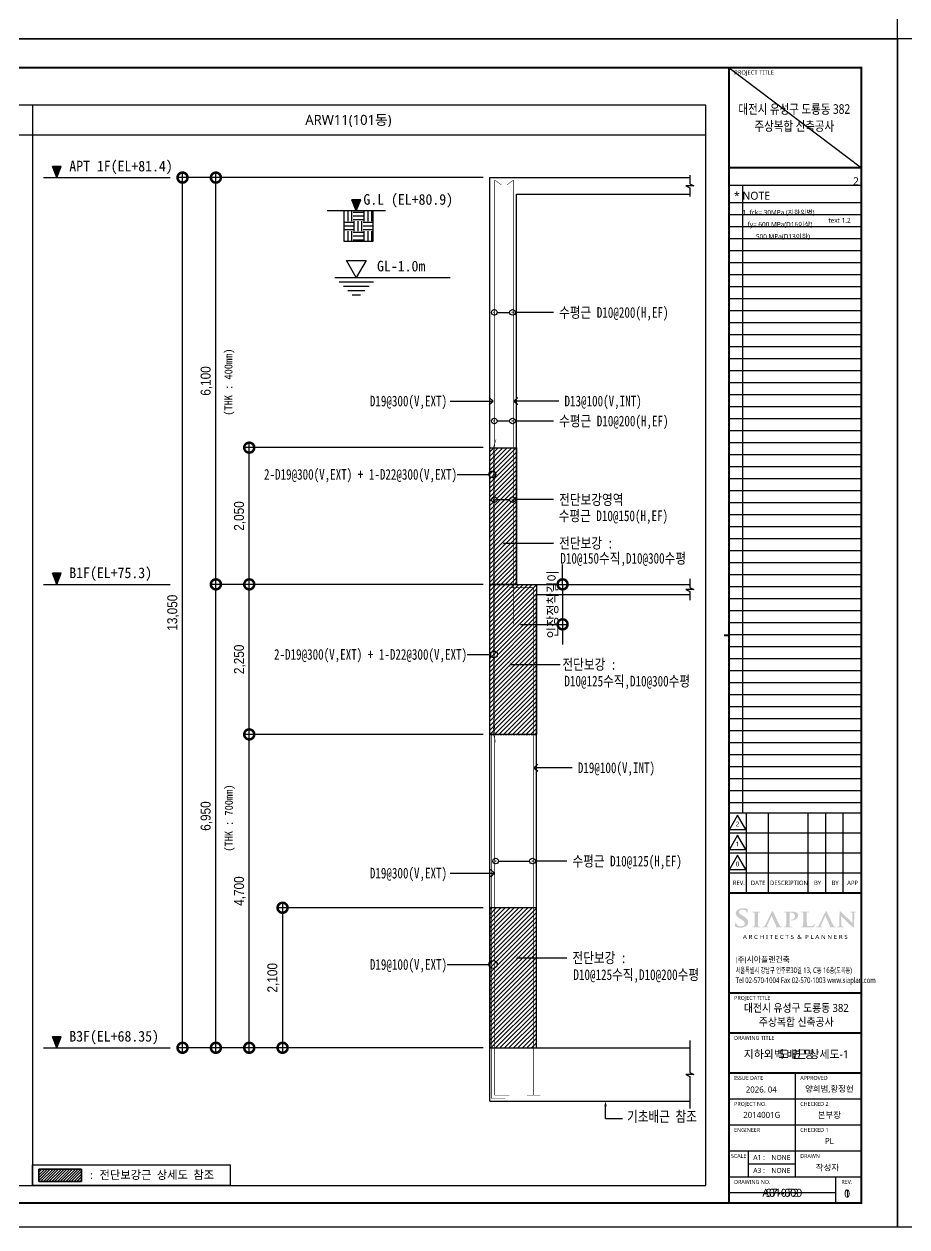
# Model space of a CAD drawing. Header units: millimetres. Extents: x 0 to 252030, y -124740 to 196020.
# Drawn here: x 37336 to 50573, y -71280 to -53240 of the extents above; entities that cross this region are included whole.
import ezdxf
from ezdxf.enums import TextEntityAlignment as Align

# ---------------------------------------------------------------- set-up
doc = ezdxf.new("R2010")
doc.units = ezdxf.units.MM
doc.header["$LTSCALE"] = 30
doc.linetypes.add('H', pattern=[1.3, 0.8, -0.5])
doc.layers.get('DEFPOINTS').update_dxf_attribs({"color": 142})
for name, color, linetype in [('0-LIST.테두리선', 7, 'Continuous'), ('0-SEC1', 3, 'Continuous'), ('0-TEXT', 3, 'Continuous'), ('0-주철근', 2, 'Continuous'), ('0-지시선', 7, 'Continuous'), ('0-해치', 251, 'Continuous'), ('AA-SHEET-TEXT', 3, 'Continuous'), ('S-CON', 2, 'Continuous'), ('S-SYM', 5, 'Continuous'), ('S-철근', 3, 'Continuous'), ('TABLE-1', 3, 'Continuous'), ('TEX', 3, 'Continuous'), ('X-PLAN-B1F$0$A-DIM', 7, 'Continuous'), ('XR-FORM_(도룡동)$0$AA-SHEET', 9, 'Continuous'), ('XR-FORM_(도룡동)$0$Sheet', 7, 'Continuous'), ('XR-FORM_(도룡동)$0$Sheet-text', 3, 'Continuous'), ('XR-FORM_(도룡동)$0$TEXT', 3, 'Continuous')]:
    doc.layers.add(name, color=color, linetype=linetype)
doc.styles.add('X-PLAN-B1F$0$Gdim', font='Dotum.ttf', dxfattribs={"width": 0.9})
doc.styles.add('XR-FORM$0$맑은고딕', font='malgun.ttf')
doc.styles.add('XR-FORM_(도룡동)$0$맑은고딕', font='malgun.ttf')
doc.styles.add('XR-FORM_(도룡동)$0$충북옥천_FORM$0$맑은고딕', font='malgun.ttf')
doc.styles.add('XR-FORM_(도룡동)$1$맑은고딕', font='malgun.ttf')
doc.styles.add('XR-FORM_(도룡동)$2$맑은고딕', font='malgun.ttf')
doc.styles.add('XR-FORM_(도룡동)$3$맑은고딕', font='malgun.ttf')
doc.styles.add('돋음체', font='DotumChe.ttf')
doc.styles.add('맑은 고딕', font='malgun.ttf')
doc.styles.add('맑은고딕', font='malgun.ttf')
doc.dimstyles.new('X-PLAN-B1F$0$Gdim200', dxfattribs={"dimscale": 200, "dimtxt": 3, "dimasz": 6, "dimexe": 1.5, "dimexo": 2, "dimgap": 1, "dimtad": 1, "dimdec": 0, "dimzin": 0, "dimdsep": 46, "dimlunit": 6, "dimtxsty": 'X-PLAN-B1F$0$Gdim', "dimblk": 'X-PLAN-B1F$0$_DotSmall', "dimcen": 1.5, "dimdle": 1.5, "dimclrd": 1, "dimclre": 1, "dimclrt": 256, "dimazin": 0, "dimtfac": 1, "dimtdec": 0, "dimtix": 1, "dimtmove": 2, "dimatfit": 3, "dimldrblk": 'X-PLAN-B1F$0$_DotSmall', "dimfxl": 1.5, "dimtolj": 1, "dimtzin": 0, "dimlwd": -1, "dimlwe": -1, "dimarcsym": 0})

# ---------------------------------------------------------------- blocks, each defined once
blk = doc.blocks.new('XR-FORM_(도룡동)$0$S')
at = {"layer": 'XR-FORM_(도룡동)$0$Sheet'}
h = blk.add_hatch(color=6, dxfattribs=at)
edge = h.paths.add_edge_path()
edge.add_spline(control_points=[(76338, 15545), (76338, 15545), (76295, 15571), (76295, 15571), (76172, 15645), (76132, 15687), (76132, 15744), (76132, 15817), (76203, 15865), (76313, 15865), (76409, 15865), (76454, 15832), (76479, 15807), (76511, 15775), (76518, 15737), (76518, 15729), (76518, 15711), (76524, 15702), (76538, 15702), (76557, 15702), (76559, 15724), (76559, 15744), (76559, 15811), (76562, 15848), (76564, 15870), (76564, 15870), (76565, 15890), (76565, 15890), (76565, 15905), (76548, 15908), (76540, 15909), (76494, 15919), (76430, 15930), (76333, 15930), (76119, 15930), (75970, 15833), (75970, 15695), (75970, 15588), (76037, 15502), (76202, 15401), (76202, 15401), (76273, 15357), (76273, 15357), (76398, 15281), (76423, 15225), (76423, 15165), (76423, 15099), (76352, 15030), (76220, 15030), (76155, 15030), (76041, 15045), (76002, 15150), (75994, 15172), (75988, 15197), (75988, 15211), (75988, 15217), (75988, 15236), (75968, 15236), (75948, 15236), (75946, 15209), (75945, 15201), (75945, 15201), (75945, 15197), (75945, 15197), (75943, 15174), (75938, 15104), (75938, 15040), (75938, 15011), (75943, 15004), (75970, 14994), (76035, 14972), (76103, 14962), (76198, 14962), (76298, 14962), (76379, 14979), (76447, 15013), (76575, 15079), (76595, 15177), (76595, 15230), (76595, 15347), (76528, 15430), (76338, 15545)], knot_values=[0, 0, 0, 0, 1, 1, 1, 2, 2, 2, 3, 3, 3, 4, 4, 4, 5, 5, 5, 6, 6, 6, 7, 7, 7, 8, 8, 8, 9, 9, 9, 10, 10, 10, 11, 11, 11, 12, 12, 12, 13, 13, 13, 14, 14, 14, 15, 15, 15, 16, 16, 16, 17, 17, 17, 18, 18, 18, 19, 19, 19, 20, 20, 20, 21, 21, 21, 22, 22, 22, 23, 23, 23, 24, 24, 24, 25, 25, 25, 26, 26, 26, 27, 27, 27, 27], degree=3, periodic=0)
h = blk.add_hatch(color=6, dxfattribs=at)
edge = h.paths.add_edge_path()
edge.add_spline(control_points=[(77180, 15007), (77180, 15007), (77166, 15007), (77166, 15007), (77156, 15007), (77148, 15007), (77134, 15009), (77098, 15014), (77093, 15029), (77089, 15056), (77084, 15098), (77084, 15641), (77086, 15677), (77089, 15714), (77100, 15725), (77131, 15729), (77143, 15731), (77153, 15732), (77163, 15732), (77163, 15732), (77180, 15732), (77180, 15732), (77188, 15732), (77195, 15739), (77195, 15747), (77195, 15755), (77188, 15761), (77180, 15761), (77180, 15761), (76814, 15761), (76814, 15761), (76806, 15761), (76800, 15755), (76800, 15747), (76800, 15739), (76806, 15732), (76814, 15732), (76814, 15732), (76832, 15732), (76832, 15732), (76847, 15732), (76860, 15730), (76871, 15728), (76897, 15723), (76909, 15710), (76912, 15677), (76912, 15677), (76912, 15677), (76912, 15677), (76914, 15650), (76915, 15103), (76908, 15057), (76904, 15025), (76895, 15014), (76873, 15011), (76858, 15008), (76843, 15007), (76827, 15007), (76826, 15007), (76814, 15007), (76814, 15007), (76806, 15007), (76800, 15000), (76800, 14992), (76800, 14984), (76806, 14977), (76814, 14977), (76814, 14977), (77180, 14977), (77180, 14977), (77188, 14977), (77195, 14984), (77195, 14992), (77195, 15000), (77188, 15007), (77180, 15007)], knot_values=[0, 0, 0, 0, 1, 1, 1, 2, 2, 2, 3, 3, 3, 4, 4, 4, 5, 5, 5, 6, 6, 6, 7, 7, 7, 8, 8, 8, 9, 9, 9, 10, 10, 10, 11, 11, 11, 12, 12, 12, 13, 13, 13, 14, 14, 14, 15, 15, 15, 16, 16, 16, 17, 17, 17, 18, 18, 18, 19, 19, 19, 20, 20, 20, 21, 21, 21, 22, 22, 22, 23, 23, 23, 24, 24, 24, 25, 25, 25, 25], degree=3, periodic=0)
h = blk.add_hatch(color=6, dxfattribs=at)
edge = h.paths.add_edge_path()
edge.add_spline(control_points=[(78289, 15008), (78289, 15008), (78256, 15008), (78256, 15008), (78252, 15008), (78248, 15009), (78243, 15010), (78220, 15014), (78192, 15028), (78158, 15085), (78158, 15085), (77848, 15727), (77836, 15749), (77824, 15773), (77816, 15784), (77802, 15784), (77787, 15784), (77771, 15771), (77757, 15741), (77757, 15741), (77450, 15097), (77450, 15097), (77424, 15042), (77401, 15015), (77350, 15010), (77342, 15009), (77328, 15008), (77317, 15008), (77317, 15008), (77304, 15008), (77304, 15008), (77298, 15008), (77292, 15002), (77292, 14994), (77292, 14987), (77298, 14980), (77304, 14980), (77304, 14980), (77609, 14980), (77609, 14980), (77615, 14980), (77621, 14987), (77621, 14994), (77621, 15002), (77615, 15008), (77609, 15008), (77609, 15008), (77576, 15008), (77576, 15008), (77539, 15008), (77534, 15021), (77534, 15033), (77534, 15044), (77540, 15068), (77552, 15094), (77552, 15094), (77762, 15561), (77762, 15561), (77762, 15561), (78005, 15016), (78004, 15016), (78005, 15014), (78005, 15012), (78004, 15010), (78003, 15008), (78001, 15008), (77998, 15008), (77998, 15008), (77984, 15008), (77984, 15008), (77978, 15008), (77972, 15002), (77972, 14994), (77972, 14987), (77978, 14980), (77984, 14980), (77984, 14980), (78289, 14980), (78289, 14980), (78295, 14980), (78301, 14987), (78301, 14994), (78301, 15002), (78295, 15008), (78289, 15008)], knot_values=[0, 0, 0, 0, 1, 1, 1, 2, 2, 2, 3, 3, 3, 4, 4, 4, 5, 5, 5, 6, 6, 6, 7, 7, 7, 8, 8, 8, 9, 9, 9, 10, 10, 10, 11, 11, 11, 12, 12, 12, 13, 13, 13, 14, 14, 14, 15, 15, 15, 16, 16, 16, 17, 17, 17, 18, 18, 18, 19, 19, 19, 20, 20, 20, 21, 21, 21, 22, 22, 22, 23, 23, 23, 24, 24, 24, 25, 25, 25, 26, 26, 26, 27, 27, 27, 28, 28, 28, 28], degree=3, periodic=0)
h = blk.add_hatch(color=250, dxfattribs=at)
edge = h.paths.add_edge_path()
edge.add_spline(control_points=[(78762, 15355), (78740, 15355), (78721, 15354), (78721, 15339), (78721, 15329), (78732, 15327), (78739, 15326), (78739, 15326), (78761, 15325), (78768, 15325), (78956, 15325), (79092, 15431), (79092, 15577), (79092, 15629), (79059, 15678), (79025, 15703), (79003, 15719), (78945, 15762), (78781, 15762), (78781, 15762), (78772, 15762), (78771, 15762), (78771, 15762), (78376, 15762), (78376, 15762), (78367, 15762), (78360, 15756), (78360, 15748), (78360, 15740), (78367, 15734), (78376, 15734), (78376, 15734), (78423, 15734), (78423, 15734), (78429, 15733), (78435, 15733), (78438, 15732), (78480, 15725), (78488, 15709), (78491, 15677), (78491, 15677), (78491, 15677), (78491, 15677), (78493, 15651), (78494, 15108), (78487, 15062), (78481, 15030), (78474, 15013), (78453, 15010), (78437, 15007), (78422, 15006), (78407, 15006), (78406, 15006), (78396, 15006), (78396, 15006), (78387, 15006), (78380, 14999), (78380, 14991), (78380, 14983), (78387, 14977), (78396, 14977), (78396, 14977), (78791, 14977), (78791, 14977), (78800, 14977), (78807, 14983), (78807, 14991), (78807, 14999), (78800, 15006), (78791, 15006), (78791, 15006), (78781, 15006), (78781, 15006), (78761, 15006), (78733, 15008), (78715, 15010), (78681, 15013), (78672, 15031), (78668, 15061), (78662, 15105), (78662, 15684), (78662, 15690), (78662, 15699), (78664, 15704), (78669, 15705), (78679, 15708), (78707, 15709), (78729, 15709), (78757, 15709), (78810, 15704), (78857, 15670), (78924, 15623), (78931, 15562), (78931, 15520), (78931, 15418), (78833, 15355), (78762, 15355)], knot_values=[0, 0, 0, 0, 1, 1, 1, 2, 2, 2, 3, 3, 3, 4, 4, 4, 5, 5, 5, 6, 6, 6, 7, 7, 7, 8, 8, 8, 9, 9, 9, 10, 10, 10, 11, 11, 11, 12, 12, 12, 13, 13, 13, 14, 14, 14, 15, 15, 15, 16, 16, 16, 17, 17, 17, 18, 18, 18, 19, 19, 19, 20, 20, 20, 21, 21, 21, 22, 22, 22, 23, 23, 23, 24, 24, 24, 25, 25, 25, 26, 26, 26, 27, 27, 27, 28, 28, 28, 29, 29, 29, 30, 30, 30, 31, 31, 31, 32, 32, 32, 32], degree=3, periodic=0)
h = blk.add_hatch(color=250, dxfattribs=at)
edge = h.paths.add_edge_path()
edge.add_spline(control_points=[(79896, 15147), (79880, 15147), (79878, 15134), (79877, 15128), (79875, 15109), (79860, 15082), (79845, 15069), (79815, 15043), (79768, 15042), (79696, 15042), (79592, 15042), (79561, 15049), (79541, 15063), (79541, 15063), (79541, 15063), (79541, 15063), (79522, 15076), (79515, 15314), (79515, 15460), (79515, 15617), (79515, 15645), (79518, 15677), (79521, 15714), (79532, 15724), (79562, 15729), (79578, 15731), (79599, 15732), (79612, 15732), (79620, 15732), (79633, 15732), (79638, 15739), (79640, 15742), (79641, 15745), (79641, 15748), (79641, 15756), (79634, 15762), (79626, 15762), (79626, 15762), (79235, 15762), (79235, 15762), (79226, 15762), (79220, 15756), (79220, 15748), (79220, 15743), (79222, 15738), (79227, 15736), (79227, 15735), (79229, 15735), (79229, 15734), (79235, 15732), (79243, 15732), (79247, 15732), (79265, 15732), (79280, 15731), (79290, 15729), (79331, 15722), (79340, 15709), (79342, 15677), (79344, 15651), (79345, 15108), (79338, 15062), (79332, 15030), (79326, 15013), (79304, 15010), (79290, 15007), (79276, 15006), (79262, 15006), (79262, 15006), (79245, 15006), (79245, 15006), (79237, 15006), (79230, 14999), (79230, 14991), (79230, 14983), (79237, 14977), (79245, 14977), (79245, 14977), (79615, 14977), (79615, 14977), (79615, 14977), (79805, 14976), (79805, 14976), (79874, 14976), (79882, 14981), (79891, 15006), (79901, 15036), (79910, 15113), (79910, 15125), (79910, 15135), (79910, 15147), (79896, 15147)], knot_values=[0, 0, 0, 0, 1, 1, 1, 2, 2, 2, 3, 3, 3, 4, 4, 4, 5, 5, 5, 6, 6, 6, 7, 7, 7, 8, 8, 8, 9, 9, 9, 10, 10, 10, 11, 11, 11, 12, 12, 12, 13, 13, 13, 14, 14, 14, 15, 15, 15, 16, 16, 16, 17, 17, 17, 18, 18, 18, 19, 19, 19, 20, 20, 20, 21, 21, 21, 22, 22, 22, 23, 23, 23, 24, 24, 24, 25, 25, 25, 26, 26, 26, 27, 27, 27, 28, 28, 28, 29, 29, 29, 30, 30, 30, 30], degree=3, periodic=0)
h = blk.add_hatch(color=250, dxfattribs=at)
edge = h.paths.add_edge_path()
edge.add_spline(control_points=[(80974, 15008), (80974, 15008), (80942, 15008), (80942, 15008), (80937, 15008), (80933, 15009), (80928, 15010), (80905, 15014), (80878, 15028), (80843, 15085), (80843, 15085), (80533, 15727), (80521, 15749), (80509, 15773), (80501, 15784), (80487, 15784), (80472, 15784), (80457, 15771), (80442, 15741), (80442, 15741), (80135, 15097), (80135, 15097), (80109, 15042), (80086, 15015), (80035, 15010), (80027, 15009), (80013, 15008), (80002, 15008), (80002, 15008), (79989, 15008), (79989, 15008), (79983, 15008), (79977, 15002), (79977, 14994), (79977, 14987), (79983, 14980), (79989, 14980), (79989, 14980), (80294, 14980), (80294, 14980), (80300, 14980), (80306, 14987), (80306, 14994), (80306, 15002), (80300, 15008), (80294, 15008), (80294, 15008), (80261, 15008), (80261, 15008), (80224, 15008), (80219, 15021), (80219, 15033), (80219, 15044), (80225, 15068), (80237, 15094), (80237, 15094), (80447, 15561), (80447, 15561), (80447, 15561), (80690, 15016), (80690, 15016), (80690, 15014), (80690, 15012), (80689, 15010), (80688, 15008), (80686, 15008), (80683, 15008), (80683, 15008), (80669, 15008), (80669, 15008), (80663, 15008), (80657, 15002), (80657, 14994), (80657, 14987), (80663, 14980), (80669, 14980), (80669, 14980), (80974, 14980), (80974, 14980), (80980, 14980), (80986, 14987), (80986, 14994), (80986, 15002), (80980, 15008), (80974, 15008)], knot_values=[0, 0, 0, 0, 1, 1, 1, 2, 2, 2, 3, 3, 3, 4, 4, 4, 5, 5, 5, 6, 6, 6, 7, 7, 7, 8, 8, 8, 9, 9, 9, 10, 10, 10, 11, 11, 11, 12, 12, 12, 13, 13, 13, 14, 14, 14, 15, 15, 15, 16, 16, 16, 17, 17, 17, 18, 18, 18, 19, 19, 19, 20, 20, 20, 21, 21, 21, 22, 22, 22, 23, 23, 23, 24, 24, 24, 25, 25, 25, 26, 26, 26, 27, 27, 27, 28, 28, 28, 28], degree=3, periodic=0)
h = blk.add_hatch(color=250, dxfattribs=at)
edge = h.paths.add_edge_path()
edge.add_spline(control_points=[(81976, 15761), (81976, 15761), (81692, 15761), (81692, 15761), (81686, 15761), (81681, 15755), (81681, 15747), (81681, 15739), (81686, 15732), (81692, 15732), (81692, 15732), (81700, 15732), (81702, 15732), (81718, 15732), (81744, 15732), (81760, 15726), (81783, 15717), (81794, 15705), (81795, 15641), (81795, 15641), (81806, 15233), (81806, 15224), (81806, 15224), (81806, 15202), (81806, 15202), (81797, 15210), (81212, 15762), (81212, 15762), (81199, 15775), (81187, 15784), (81176, 15784), (81158, 15784), (81158, 15750), (81158, 15740), (81158, 15740), (81148, 15134), (81148, 15134), (81147, 15045), (81143, 15018), (81117, 15011), (81101, 15006), (81079, 15006), (81068, 15006), (81067, 15006), (81057, 15006), (81057, 15006), (81051, 15006), (81046, 14999), (81046, 14991), (81046, 14983), (81051, 14976), (81057, 14976), (81057, 14976), (81353, 14976), (81353, 14976), (81359, 14976), (81364, 14983), (81364, 14991), (81364, 14999), (81359, 15006), (81353, 15006), (81353, 15006), (81342, 15006), (81340, 15006), (81324, 15006), (81303, 15006), (81284, 15013), (81268, 15018), (81251, 15035), (81248, 15122), (81248, 15122), (81237, 15522), (81236, 15534), (81241, 15530), (81780, 15014), (81821, 14978), (81833, 14966), (81851, 14966), (81864, 14966), (81880, 14966), (81882, 14986), (81882, 15002), (81882, 15002), (81894, 15649), (81894, 15649), (81895, 15706), (81903, 15722), (81931, 15729), (81944, 15732), (81952, 15732), (81963, 15732), (81965, 15732), (81976, 15732), (81976, 15732), (81982, 15732), (81987, 15739), (81987, 15747), (81987, 15755), (81982, 15761), (81976, 15761)], knot_values=[0, 0, 0, 0, 1, 1, 1, 2, 2, 2, 3, 3, 3, 4, 4, 4, 5, 5, 5, 6, 6, 6, 7, 7, 7, 8, 8, 8, 9, 9, 9, 10, 10, 10, 11, 11, 11, 12, 12, 12, 13, 13, 13, 14, 14, 14, 15, 15, 15, 16, 16, 16, 17, 17, 17, 18, 18, 18, 19, 19, 19, 20, 20, 20, 21, 21, 21, 22, 22, 22, 23, 23, 23, 24, 24, 24, 25, 25, 25, 26, 26, 26, 27, 27, 27, 28, 28, 28, 29, 29, 29, 30, 30, 30, 31, 31, 31, 32, 32, 32, 33, 33, 33, 33], degree=3, periodic=0)
at = {"layer": 'DEFPOINTS'}
for p, q in [((75750, 52950), (82250, 52950)), ((75640, 52073), (82226, 52073)), ((76315, 52073), (76315, 20700)), ((82250, 51196), (75640, 51196)), ((82250, 50596), (75640, 50596)), ((82250, 49996), (75640, 49996)), ((82250, 49396), (75640, 49396)), ((82250, 48796), (75640, 48796)), ((82250, 48196), (75640, 48196)), ((82250, 47596), (75640, 47596)), ((82250, 46996), (75640, 46996)), ((82250, 46396), (75640, 46396)), ((82250, 45796), (75640, 45796)), ((82250, 45196), (75640, 45196)), ((82250, 44596), (75640, 44596)), ((82250, 43996), (75640, 43996)), ((82250, 43396), (75640, 43396)), ((82250, 42796), (75640, 42796)), ((82250, 42196), (75640, 42196)), ((82250, 41596), (75640, 41596)), ((82250, 40996), (75640, 40996)), ((82250, 40396), (75640, 40396)), ((82250, 39796), (75640, 39796)), ((82250, 39196), (75640, 39196)), ((82250, 38596), (75640, 38596)), ((82250, 37996), (75640, 37996)), ((82250, 37396), (75640, 37396)), ((82250, 36796), (75640, 36796)), ((82250, 36196), (75640, 36196)), ((82250, 35596), (75640, 35596)), ((82250, 34996), (75640, 34996)), ((82250, 34396), (75640, 34396)), ((82250, 33796), (75640, 33796)), ((82250, 33196), (75640, 33196)), ((82250, 32596), (75640, 32596)), ((82250, 31996), (75640, 31996)), ((82250, 31396), (75640, 31396)), ((82250, 30796), (75640, 30796)), ((82250, 30196), (75640, 30196)), ((82250, 29596), (75640, 29596)), ((82250, 28996), (75640, 28996)), ((82250, 28396), (75640, 28396)), ((82250, 27796), (75640, 27796)), ((82250, 27196), (75640, 27196)), ((82250, 26596), (75640, 26596)), ((82250, 25996), (75640, 25996)), ((82250, 25396), (75640, 25396)), ((82250, 24796), (75640, 24796)), ((82250, 24196), (75640, 24196)), ((82250, 23596), (75640, 23596)), ((82250, 22996), (75640, 22996)), ((82250, 22396), (75640, 22396)), ((82250, 21796), (75640, 21796)), ((82250, 21196), (75640, 21196)), ((80950, 1706), (75640, 1706))]:
    blk.add_line(p, q, dxfattribs=at)
at = {"layer": 'XR-FORM_(도룡동)$0$AA-SHEET', "const_width": 99.9}
blk.add_lwpolyline([(75750, 52950), (82250, 52950)], dxfattribs=at)
at = {"layer": 'XR-FORM_(도룡동)$0$Sheet'}
for p, q in [((75590, 20700), (82204, 20700)), ((76490, 20700), (76490, 16700)), ((77590, 20700), (77590, 16700)), ((79575, 20700), (79575, 16700)), ((80450, 20700), (80450, 16700)), ((81325, 20700), (81325, 16700)), ((75640, 19700), (82254, 19700)), ((75640, 18700), (82254, 18700)), ((75640, 17700), (82254, 17700)), ((78945, 7700), (78945, 2500)), ((75640, 6400), (82250, 6400)), ((75640, 5100), (82250, 5100)), ((75640, 3800), (82250, 3800)), ((76591, 3798), (76591, 2500)), ((76591, 3149), (78945, 3149)), ((75640, 2500), (82250, 2500)), ((80950, 2500), (80950, 1200))]:
    blk.add_line(p, q, dxfattribs=at)
at = {"layer": 'XR-FORM_(도룡동)$0$Sheet', "const_width": 100}
blk.add_lwpolyline([(1850, 57950), (82250, 57950), (82250, 1200), (1850, 1200)], close=True, dxfattribs=at)
at = {"layer": 'XR-FORM_(도룡동)$0$Sheet', "linetype": 'Continuous', "const_width": 100}
for points in [[(38745, 57950), (38745, 57700)], [(2100, 29575), (1850, 29575)], [(75640, 29575), (75390, 29575)], [(38745, 1846), (38745, 1200)]]:
    blk.add_lwpolyline(points, dxfattribs=at)
at = {"layer": 'XR-FORM_(도룡동)$0$Sheet', "const_width": 100}
for points in [[(75640, 57950), (75640, 1200)], [(75640, 52950), (82250, 52950)], [(75640, 16700), (82250, 16700)], [(75640, 11700), (82250, 11700)], [(75640, 9700), (82250, 9700)], [(75640, 7700), (82250, 7700)]]:
    blk.add_lwpolyline(points, dxfattribs=at)
at = {"layer": 'XR-FORM_(도룡동)$0$Sheet'}
for points in [[(76065, 20589), (75650, 19869), (76481, 19869)], [(76065, 19589), (75650, 18869), (76481, 18869)], [(76065, 18589), (75650, 17869), (76481, 17869)]]:
    blk.add_lwpolyline(points, close=True, dxfattribs=at)
at = {"layer": 'XR-FORM_(도룡동)$0$Sheet', "color": 3, "const_width": 28}
for points in [[(76026, 13508), (76026, 13172)], [(76466, 13508), (76466, 13172)]]:
    blk.add_lwpolyline(points, dxfattribs=at)
at = {"layer": 'DEFPOINTS', "style": 'XR-FORM_(도룡동)$3$맑은고딕'}
blk.add_text('2', height=400, dxfattribs=at).set_placement((82126, 52273), align=Align.MIDDLE_RIGHT)
blk.add_text('text 1.2', height=240, dxfattribs=at).set_placement((80599, 50202))
blk.add_text('도 면 명', height=400, dxfattribs=at).set_placement((78996, 8633), align=Align.MIDDLE_CENTER)
at = {"layer": 'XR-FORM_(도룡동)$0$Sheet', "style": 'XR-FORM_(도룡동)$3$맑은고딕'}
for s, height, p in [('PROJECT TITLE', 220, (75890, 57600)), ('PROJECT TITLE', 200, (75890, 11350)), ('DRAWING TITLE', 200, (75890, 9350)), ('ISSUE DATE', 200, (75890, 7350)), ('APPROVED', 200, (79195, 7350)), ('PROJECT NO. ', 200, (75890, 6050)), ('CHECKED 2 ', 200, (79195, 6050)), ('ENGINEER', 200, (75890, 4750)), ('CHECKED 1 ', 200, (79195, 4750)), ('SCALE', 200, (75730, 3450)), ('DRAWN', 200, (79195, 3450)), ('DRAWING NO.', 200, (75890, 2150)), ('REV.', 200, (81250, 2150))]:
    blk.add_text(s, height=height, dxfattribs=at).set_placement(p)
for s, height, p in [('2', 240, (76059, 20140)), ('1', 240, (76059, 19140)), ('0', 240, (76059, 18140)), (' REV.', 220, (76090, 17200)), ('DATE', 220, (77090, 17200)), ('DESCRIPTION', 220, (78632, 17200)), ('BY', 220, (80062, 17200)), ('BY', 220, (80938, 17200)), ('APP', 220, (81812, 17200))]:
    blk.add_text(s, height=height, dxfattribs=at).set_placement(p, align=Align.MIDDLE)
at = {"layer": 'XR-FORM_(도룡동)$0$Sheet', "color": 3, "style": 'XR-FORM_(도룡동)$3$맑은고딕', "width": 1.2}
blk.add_text('A R C H I T E C T S  &  P L A N N E R S', height=200, dxfattribs=at).set_placement((78947, 14500), align=Align.MIDDLE_CENTER)
at = {"layer": 'XR-FORM_(도룡동)$0$Sheet', "color": 3, "style": 'XR-FORM_(도룡동)$3$맑은고딕'}
blk.add_text('주 시아플랜건축', height=280, dxfattribs=at).set_placement((76057, 13372), align=Align.MIDDLE_LEFT)
at = {"layer": 'XR-FORM_(도룡동)$0$Sheet', "color": 3, "style": 'XR-FORM_(도룡동)$3$맑은고딕', "width": 0.65}
for s, p in [('서울특별시 강남구 언주로30길 13, C동 16층(도곡동)', (75966, 12833)), ('Tel 02-570-1004 Fax 02-570-1003 www.siaplan.com', (75966, 12333))]:
    blk.add_text(s, height=280, dxfattribs=at).set_placement(p, align=Align.MIDDLE_LEFT)
at = {"layer": 'XR-FORM_(도룡동)$0$Sheet-text', "style": 'XR-FORM_(도룡동)$3$맑은고딕'}
blk.add_text('* NOTE', height=400, dxfattribs=at).set_placement((75881, 51550), align=Align.MIDDLE_LEFT)
at = {"layer": 'XR-FORM_(도룡동)$0$TEXT'}
for s, height, style, p in [('2026. 04', 300, 'XR-FORM_(도룡동)$3$맑은고딕', (77247, 6870)), ('A1 : ', 250, 'XR-FORM_(도룡동)$0$충북옥천_FORM$0$맑은고딕', (77179, 3474)), ('A3 : ', 250, 'XR-FORM_(도룡동)$0$충북옥천_FORM$0$맑은고딕', (77179, 2825))]:
    blk.add_text(s, height=height, dxfattribs=dict(at, style=style)).set_placement(p, align=Align.MIDDLE_CENTER)
at = {"layer": 'XR-FORM_(도룡동)$0$TEXT', "style": 'XR-FORM_(도룡동)$3$맑은고딕'}
blk.add_text('양희범,황정현', height=300, dxfattribs=at).set_placement((80649, 6901), align=Align.MIDDLE)
blk = doc.blocks.new('XR-FORM_(도룡동)', base_point=(101.33, -56114.51))
at = {"layer": 'DEFPOINTS'}
blk.add_line((377.95, 289.75), (411, 264.75), dxfattribs=at)
blk.add_lwpolyline([(0, 0), (420, 0), (420, 297), (0, 297)], close=True, dxfattribs=at)
at = {"xscale": 0.005, "yscale": 0.005, "zscale": 0.005}
blk.add_blockref('XR-FORM_(도룡동)$0$S', (-0.25, 0), dxfattribs=at)
at = {"layer": 'DEFPOINTS', "style": 'XR-FORM_(도룡동)$3$맑은고딕'}
for s, p in [('2014001G', (386.1, 28.01)), ('본부장', (402.99, 28.01)), ('PL', (402.99, 21.51))]:
    blk.add_text(s, height=1.5, dxfattribs=at).set_placement(p, align=Align.MIDDLE)
for p in [(393.26, 17.37), (393.26, 14.12)]:
    blk.add_text('NONE', height=1.25, dxfattribs=at).set_placement(p, align=Align.MIDDLE_RIGHT)
for s, height, p in [('작성자', 1.5, (402.51, 14.85)), ('A01-000', 2, (391.22, 8.53))]:
    blk.add_text(s, height=height, dxfattribs=at).set_placement(p, align=Align.MIDDLE_CENTER)
at = {"layer": 'XR-FORM_(도룡동)$0$Sheet-text', "style": 'XR-FORM_(도룡동)$3$맑은고딕', "width": 0.8}
for s, p in [('대전시 유성구 도룡동 382', (394.23, 279.42)), ('주상복합 신축공사', (394.23, 275.17))]:
    blk.add_text(s, height=2.4, dxfattribs=at).set_placement(p, align=Align.MIDDLE_CENTER)
at = {"layer": 'XR-FORM_(도룡동)$0$TEXT', "style": 'XR-FORM_(도룡동)$3$맑은고딕', "width": 0.9}
for s, p in [('대전시 유성구 도룡동 382', (394.73, 54.74)), ('주상복합 신축공사', (394.73, 51.24))]:
    blk.add_text(s, height=2, dxfattribs=at).set_placement(p, align=Align.MIDDLE_CENTER)
at = {"layer": 'XR-FORM_(도룡동)$0$TEXT', "style": 'XR-FORM_(도룡동)$3$맑은고딕'}
blk.add_text('1', height=2, dxfattribs=at).set_placement((407.43, 8.35), align=Align.MIDDLE_CENTER)
blk = doc.blocks.new('SOIL LEVEL')
at = {"layer": 'S-SYM'}
for p, q in [((1567, 1135), (-629, 1135)), ((20, 750), (20, 1125)), ((161, 750), (161, 1125)), ((301, 750), (301, 1125)), ((723, 1078), (348, 1078)), ((723, 938), (348, 938)), ((395, 1125), (395, 1135)), ((536, 1125), (536, 1135)), ((676, 1125), (676, 1135)), ((770, 750), (770, 1125)), ((911, 750), (911, 1125)), ((1051, 750), (1051, 1125)), ((348, 703), (0, 703)), ((348, 563), (0, 563)), ((723, 797), (348, 797)), ((395, 375), (395, 750)), ((536, 375), (536, 750)), ((676, 375), (676, 750)), ((1098, 703), (723, 703)), ((1098, 563), (723, 563)), ((348, 422), (0, 422)), ((20, 0), (20, 375)), ((161, 0), (161, 375)), ((301, 0), (301, 375)), ((723, 328), (348, 328)), ((723, 188), (348, 188)), ((723, 47), (348, 47)), ((1098, 422), (723, 422)), ((770, 0), (770, 375)), ((911, 0), (911, 375)), ((1051, 0), (1051, 375))]:
    blk.add_line(p, q, dxfattribs=at)
blk.add_lwpolyline([(1098, 1135), (0, 1135), (0, 0), (1098, 0)], close=True, dxfattribs=at)
blk = doc.blocks.new('WATER LEVEL')
at = {"layer": 'S-SYM'}
for p, q in [((-800, 0), (800, 0)), ((-640, -160), (640, -160)), ((-480, -320), (480, -320)), ((-320, -480), (320, -480)), ((-160, -640), (160, -640))]:
    blk.add_line(p, q, dxfattribs=at)
blk.add_lwpolyline([(0, 0), (-370, 640), (370, 640), (0, 0)], dxfattribs=at)
blk = doc.blocks.new('X-PLAN-B1F$0$_DotSmall')
at = {"color": 0, "linetype": 'ByBlock', "const_width": 0.5}
blk.add_lwpolyline([(-0.0625, 0, 1), (0.0625, 0, 1)], format="xyb", close=True, dxfattribs=at)
blk = doc.blocks.new('*D1372')
at = {"layer": 'DEFPOINTS', "color": 0, "transparency": 16777216}
for p in [(40212, -61643), (44317, -61643), (44317, -68593)]:
    blk.add_point(p, dxfattribs=at)
at = {"layer": 'X-PLAN-B1F$0$A-DIM', "color": 1, "transparency": 16777216}
for p, q in [((44217, -61643), (40137, -61643)), ((40212, -68668), (40212, -61568)), ((44217, -68593), (40137, -68593))]:
    blk.add_line(p, q, dxfattribs=at)
at = {"layer": 'X-PLAN-B1F$0$A-DIM', "color": 1, "transparency": 16777216, "xscale": 300, "yscale": 300, "zscale": 300}
for p, rotation in [((40212, -61643), 90), ((40212, -68593), 270)]:
    blk.add_blockref('X-PLAN-B1F$0$_DotSmall', p, dxfattribs=dict(at, rotation=rotation))
at = {"layer": 'X-PLAN-B1F$0$A-DIM', "transparency": 16777216, "insert": (40072, -65118), "char_height": 150, "attachment_point": 5, "rotation": 90, "style": 'X-PLAN-B1F$0$Gdim'}
blk.add_mtext('\\A1;6,950', dxfattribs=at)
blk = doc.blocks.new('*D1373')
at = {"layer": 'DEFPOINTS', "color": 0, "transparency": 16777216}
for p in [(40712, -63893), (44317, -63893), (44317, -68593)]:
    blk.add_point(p, dxfattribs=at)
at = {"layer": 'X-PLAN-B1F$0$A-DIM', "color": 1, "transparency": 16777216}
for p, q in [((40712, -68668), (40712, -63818)), ((44217, -63893), (40637, -63893)), ((44217, -68593), (40637, -68593))]:
    blk.add_line(p, q, dxfattribs=at)
at = {"layer": 'X-PLAN-B1F$0$A-DIM', "color": 1, "transparency": 16777216, "xscale": 300, "yscale": 300, "zscale": 300}
for p, rotation in [((40712, -63893), 90), ((40712, -68593), 270)]:
    blk.add_blockref('X-PLAN-B1F$0$_DotSmall', p, dxfattribs=dict(at, rotation=rotation))
at = {"layer": 'X-PLAN-B1F$0$A-DIM', "transparency": 16777216, "insert": (40572, -66243), "char_height": 150, "attachment_point": 5, "rotation": 90, "style": 'X-PLAN-B1F$0$Gdim'}
blk.add_mtext('\\A1;4,700', dxfattribs=at)
blk = doc.blocks.new('*D1374')
at = {"layer": 'DEFPOINTS', "color": 0, "transparency": 16777216}
for p in [(40712, -59593), (44317, -59593), (44317, -61643)]:
    blk.add_point(p, dxfattribs=at)
at = {"layer": 'X-PLAN-B1F$0$A-DIM', "color": 1, "transparency": 16777216}
for p, q in [((40712, -61718), (40712, -59518)), ((44217, -59593), (40637, -59593)), ((44217, -61643), (40637, -61643))]:
    blk.add_line(p, q, dxfattribs=at)
at = {"layer": 'X-PLAN-B1F$0$A-DIM', "color": 1, "transparency": 16777216, "xscale": 300, "yscale": 300, "zscale": 300}
for p, rotation in [((40712, -59593), 90), ((40712, -61643), 270)]:
    blk.add_blockref('X-PLAN-B1F$0$_DotSmall', p, dxfattribs=dict(at, rotation=rotation))
at = {"layer": 'X-PLAN-B1F$0$A-DIM', "transparency": 16777216, "insert": (40572, -60618), "char_height": 150, "attachment_point": 5, "rotation": 90, "style": 'X-PLAN-B1F$0$Gdim'}
blk.add_mtext('\\A1;2,050', dxfattribs=at)
blk = doc.blocks.new('*D1375')
at = {"layer": 'DEFPOINTS', "color": 0, "transparency": 16777216}
for p in [(40712, -61643), (44317, -61643), (44317, -63893)]:
    blk.add_point(p, dxfattribs=at)
at = {"layer": 'X-PLAN-B1F$0$A-DIM', "color": 1, "transparency": 16777216}
for p, q in [((44217, -61643), (40637, -61643)), ((40712, -63968), (40712, -61568)), ((44217, -63893), (40637, -63893))]:
    blk.add_line(p, q, dxfattribs=at)
at = {"layer": 'X-PLAN-B1F$0$A-DIM', "color": 1, "transparency": 16777216, "xscale": 300, "yscale": 300, "zscale": 300}
for p, rotation in [((40712, -61643), 90), ((40712, -63893), 270)]:
    blk.add_blockref('X-PLAN-B1F$0$_DotSmall', p, dxfattribs=dict(at, rotation=rotation))
at = {"layer": 'X-PLAN-B1F$0$A-DIM', "transparency": 16777216, "insert": (40572, -62768), "char_height": 150, "attachment_point": 5, "rotation": 90, "style": 'X-PLAN-B1F$0$Gdim'}
blk.add_mtext('\\A1;2,250', dxfattribs=at)
blk = doc.blocks.new('*D1376')
at = {"layer": 'DEFPOINTS', "color": 0, "transparency": 16777216}
for p in [(40212, -55543), (44317, -55543), (44317, -61643)]:
    blk.add_point(p, dxfattribs=at)
at = {"layer": 'X-PLAN-B1F$0$A-DIM', "color": 1, "transparency": 16777216}
for p, q in [((44217, -55543), (40137, -55543)), ((40212, -61718), (40212, -55468)), ((44217, -61643), (40137, -61643))]:
    blk.add_line(p, q, dxfattribs=at)
at = {"layer": 'X-PLAN-B1F$0$A-DIM', "color": 1, "transparency": 16777216, "xscale": 300, "yscale": 300, "zscale": 300}
for p, rotation in [((40212, -55543), 90), ((40212, -61643), 270)]:
    blk.add_blockref('X-PLAN-B1F$0$_DotSmall', p, dxfattribs=dict(at, rotation=rotation))
at = {"layer": 'X-PLAN-B1F$0$A-DIM', "transparency": 16777216, "insert": (40072, -58593), "char_height": 150, "attachment_point": 5, "rotation": 90, "style": 'X-PLAN-B1F$0$Gdim'}
blk.add_mtext('\\A1;6,100', dxfattribs=at)
blk = doc.blocks.new('*D1377')
at = {"layer": 'DEFPOINTS', "color": 0, "transparency": 16777216}
for p in [(39712, -55543), (44317, -55543), (44317, -68593)]:
    blk.add_point(p, dxfattribs=at)
at = {"layer": 'X-PLAN-B1F$0$A-DIM', "color": 1, "transparency": 16777216}
for p, q in [((44217, -55543), (39637, -55543)), ((39712, -68668), (39712, -55468)), ((44217, -68593), (39637, -68593))]:
    blk.add_line(p, q, dxfattribs=at)
at = {"layer": 'X-PLAN-B1F$0$A-DIM', "color": 1, "transparency": 16777216, "xscale": 300, "yscale": 300, "zscale": 300}
for p, rotation in [((39712, -55543), 90), ((39712, -68593), 270)]:
    blk.add_blockref('X-PLAN-B1F$0$_DotSmall', p, dxfattribs=dict(at, rotation=rotation))
at = {"layer": 'X-PLAN-B1F$0$A-DIM', "transparency": 16777216, "insert": (39572, -62068), "char_height": 150, "attachment_point": 5, "rotation": 90, "style": 'X-PLAN-B1F$0$Gdim'}
blk.add_mtext('\\A1;13,050', dxfattribs=at)
blk = doc.blocks.new('*D1378')
at = {"layer": 'DEFPOINTS', "color": 0, "transparency": 16777216}
for p in [(44317, -66493), (41212, -68593), (44317, -68593)]:
    blk.add_point(p, dxfattribs=at)
at = {"layer": 'X-PLAN-B1F$0$A-DIM', "color": 1, "transparency": 16777216}
for p, q in [((44217, -66493), (41137, -66493)), ((41212, -66418), (41212, -68668)), ((44217, -68593), (41137, -68593))]:
    blk.add_line(p, q, dxfattribs=at)
at = {"layer": 'X-PLAN-B1F$0$A-DIM', "color": 1, "transparency": 16777216, "xscale": 300, "yscale": 300, "zscale": 300}
for p, rotation in [((41212, -66493), 90), ((41212, -68593), 270)]:
    blk.add_blockref('X-PLAN-B1F$0$_DotSmall', p, dxfattribs=dict(at, rotation=rotation))
at = {"layer": 'X-PLAN-B1F$0$A-DIM', "transparency": 16777216, "insert": (41072, -67543), "char_height": 150, "attachment_point": 5, "rotation": 90, "style": 'X-PLAN-B1F$0$Gdim'}
blk.add_mtext('\\A1;2,100', dxfattribs=at)
blk = doc.blocks.new('*D1379')
at = {"layer": 'DEFPOINTS', "color": 0, "transparency": 16777216}
for p in [(44677, -61643), (44677, -62243), (45410, -62243)]:
    blk.add_point(p, dxfattribs=at)
at = {"layer": 'X-PLAN-B1F$0$A-DIM', "color": 1, "transparency": 16777216}
for p, q in [((45410, -61643), (45410, -61343)), ((44777, -61643), (45485, -61643)), ((45410, -61643), (45410, -62243)), ((44777, -62243), (45485, -62243)), ((45410, -62243), (45410, -62543))]:
    blk.add_line(p, q, dxfattribs=at)
at = {"layer": 'X-PLAN-B1F$0$A-DIM', "color": 1, "transparency": 16777216, "xscale": 300, "yscale": 300, "zscale": 300}
for p, rotation in [((45410, -61643), 270), ((45410, -62243), 90)]:
    blk.add_blockref('X-PLAN-B1F$0$_DotSmall', p, dxfattribs=dict(at, rotation=rotation))
at = {"layer": 'X-PLAN-B1F$0$A-DIM', "transparency": 16777216, "insert": (45267, -61943), "char_height": 150, "attachment_point": 5, "rotation": 90, "style": 'X-PLAN-B1F$0$Gdim'}
blk.add_mtext('\\A1;인장정착길이', dxfattribs=at)

msp = doc.modelspace()

# ---------------------------------------------------------------- hatches: boundary and pattern name
at = {"layer": '0-지시선'}
for points in [[(37829.06137, -55543.49769), (37763.38318, -55377.03892), (37894.73957, -55377.03892)], [(42317.11162, -56043.49769), (42251.43343, -55877.03892), (42382.78981, -55877.03892)], [(37829.06137, -61643.49769), (37763.38318, -61477.03892), (37894.73957, -61477.03892)], [(37829.06137, -68593.49769), (37763.38318, -68427.03892), (37894.73957, -68427.03892)]]:
    msp.add_hatch(color=256, dxfattribs=at).paths.add_polyline_path(points)
at = {"layer": '0-해치', "linetype": 'Continuous', "lineweight": -2}
h = msp.add_hatch(dxfattribs=at)
h.set_pattern_fill('ANSI31', color=5, scale=15)
h.set_pattern_definition([(45, (-139740.787, 84964.77), (-33.67596, 33.67596), [])])
h.paths.add_polyline_path([(44317.11162, -66493.49769), (44317.11162, -68593.49769), (45017.11162, -68593.49769), (45017.11162, -66493.49769)])
h.paths.add_polyline_path([(44317.11162, -63893.49769), (45017.11162, -63893.49769), (45017.11162, -61643.49769), (44717.11162, -61643.49769), (44317.11162, -61643.49769)])
h.paths.add_polyline_path([(44317.11162, -61643.49769), (44317.11162, -59593.49769), (44717.11162, -59593.49769), (44717.11162, -61643.49769)])
at = {"layer": '0-해치'}
h = msp.add_hatch(dxfattribs=at)
h.set_pattern_fill('ANSI31', color=256, scale=9.311546)
h.set_pattern_definition([(45, (8948.1, -50567.454), (-20.905017, 20.905017), [])])
h.paths.add_polyline_path([(37555.56534, -70598.07391), (38196.46482, -70598.07391), (38196.46482, -70411.65541), (37555.56534, -70411.65541)])

# ---------------------------------------------------------------- linework, layer by layer
at = {"layer": '0-LIST.테두리선', "ltscale": 3}
msp.add_lwpolyline([(37464.75513, -70349.22075), (40427.80279, -70349.22075), (40427.80279, -70660.50857), (37464.75513, -70660.50857)], close=True, dxfattribs=at)
at = {"layer": '0-주철근', "const_width": 7}
for points in [[(44492.09385, -55651.64089), (44401.68276, -55584.67618, 0.6159634636), (44392.11162, -55589.49769), (44392.11162, -69304.50804), (44612.11162, -69304.50804)], [(44677.11162, -62243.49769), (44677.11162, -55589.49769, 0.6159634636), (44667.54048, -55584.67618), (44577.12939, -55651.64089)]]:
    msp.add_lwpolyline(points, format="xyb", dxfattribs=at)
for points in [[(44377.00277, -57564.7681, 1), (44395.00277, -57564.7681, 1)], [(44667.22047, -57564.7681, -1), (44649.22047, -57564.7681, -1)], [(44377.00277, -59193.01738, 1), (44395.00277, -59193.01738, 1)], [(44667.22047, -59193.01738, -1), (44649.22047, -59193.01738, -1)], [(44377.00277, -60372.70349, -1), (44395.00277, -60372.70349, -1)], [(44667.22047, -60372.70349, 1), (44649.22047, -60372.70349, 1)], [(44397.00277, -65793.01738, 1), (44415.00277, -65793.01738, 1)], [(44967.22047, -65793.01738, -1), (44949.22047, -65793.01738, -1)]]:
    msp.add_lwpolyline(points, format="xyb", close=True, dxfattribs=at)
for points in [[(44412.14046, -59471.99597), (44372.11162, -59593.49769), (44372.11162, -63893.49769), (44412.14046, -64014.99941)], [(44977.11162, -61693.49769), (44611.10198, -61693.49769)], [(44977.11162, -69304.50804), (44977.11162, -61693.49769)], [(44399.69204, -63739.39273), (44347.11162, -63898.99295), (44347.11162, -69354.50804)], [(44347.11162, -69354.50804), (44547.11162, -69354.50804)], [(44877.11162, -69304.50804), (45077.11162, -69304.50804)]]:
    msp.add_lwpolyline(points, dxfattribs=at)
at = {"layer": '0-지시선'}
for p, q in [((37894.73957, -55377.03892), (37763.38318, -55377.03892)), ((37829.06137, -55543.49769), (37763.38318, -55377.03892)), ((37829.06137, -55543.49769), (37894.73957, -55377.03892)), ((37629.06137, -55543.49769), (39529.06137, -55543.49769)), ((42382.78981, -55877.03892), (42251.43343, -55877.03892)), ((42317.11162, -56043.49769), (42251.43343, -55877.03892)), ((42317.11162, -56043.49769), (42382.78981, -55877.03892)), ((44427.77759, -57564.7681), (44616.44565, -57564.7681)), ((45275.82026, -57565.2484), (44699.99252, -57565.2484)), ((43725.06965, -58893.49769), (44367.11162, -58893.49769)), ((45355.82026, -58893.49769), (44677.11162, -58893.49769)), ((44427.77759, -59193.01738), (44616.44565, -59193.01738)), ((45275.82026, -59193.49769), (44699.99252, -59193.49769)), ((43828.40299, -59993.49769), (44307.11162, -59993.49769)), ((44427.77759, -60372.70349), (44616.44565, -60372.70349)), ((45275.82026, -60372.22318), (44699.99252, -60372.22318)), ((44522.11162, -61025.36677), (45275.82026, -61025.36677)), ((37894.73957, -61477.03892), (37763.38318, -61477.03892)), ((37829.06137, -61643.49769), (37763.38318, -61477.03892)), ((37829.06137, -61643.49769), (37894.73957, -61477.03892)), ((37629.06137, -61643.49769), (39529.06137, -61643.49769)), ((43978.40299, -62693.49769), (44332.11162, -62693.49769)), ((44622.11162, -62843.978), (45375.82026, -62843.978)), ((45555.82026, -64393.49769), (44977.11162, -64393.49769)), ((44447.77759, -65793.01738), (44916.44565, -65793.01738)), ((45475.82026, -65793.49769), (44999.99252, -65793.49769)), ((43725.06965, -65973.49769), (44387.11162, -65973.49769)), ((44722.11162, -67243.978), (45475.82026, -67243.978)), ((43678.40299, -67343.49769), (44307.11162, -67343.49769)), ((37894.73957, -68427.03892), (37763.38318, -68427.03892)), ((37829.06137, -68593.49769), (37763.38318, -68427.03892)), ((37829.06137, -68593.49769), (37894.73957, -68427.03892)), ((37629.06137, -68593.49769), (39529.06137, -68593.49769)), ((46053.94627, -69652.00487), (46053.94627, -69473.40394)), ((46053.94627, -69652.00487), (46308.32561, -69652.00487))]:
    msp.add_line(p, q, dxfattribs=at)
for points in [[(44307.10269, -58946.86884), (44367.11162, -58893.49769), (44307.10269, -58840.12655)], [(44737.12055, -58840.12655), (44677.11162, -58893.49769), (44737.12055, -58946.86884)], [(45037.12055, -64340.12655), (44977.11162, -64393.49769), (45037.12055, -64446.86884)], [(44327.10269, -66026.86884), (44387.11162, -65973.49769), (44327.10269, -65920.12655)]]:
    msp.add_lwpolyline(points, dxfattribs=at)
at = {"layer": '0-지시선', "const_width": 4}
for points in [[(44511.2995, -60985.0154), (44524.81968, -60995.75252), (44529.06802, -61005.93312), (44527.13513, -61015.7427), (44522.11162, -61025.36677), (44517.08811, -61034.99084), (44515.15522, -61044.80043), (44519.40356, -61054.98102), (44532.92374, -61065.71814)], [(44611.2995, -62803.62663), (44624.81968, -62814.36375), (44629.06802, -62824.54435), (44627.13513, -62834.35393), (44622.11162, -62843.978), (44617.08811, -62853.60207), (44615.15522, -62863.41165), (44619.40356, -62873.59225), (44632.92374, -62884.32937)], [(44711.2995, -67203.62663), (44724.81968, -67214.36375), (44729.06802, -67224.54435), (44727.13513, -67234.35393), (44722.11162, -67243.978), (44717.08811, -67253.60207), (44715.15522, -67263.41165), (44719.40356, -67273.59225), (44732.92374, -67284.32937)]]:
    msp.add_lwpolyline(points, dxfattribs=at)
at = {"layer": '0-지시선'}
msp.add_lwpolyline([(46053.94627, -69393.49769, 0, 37.24618, 0), (46053.94627, -69473.40394, 37.24618, 37.24618, 0)], format="xyseb", dxfattribs=at)
at = {"layer": '0-지시선', "linetype": 'Continuous', "lineweight": -2}
msp.add_lwpolyline([(37555.56534, -70411.65541), (38196.46482, -70411.65541), (38196.46482, -70598.07391), (37555.56534, -70598.07391)], close=True, dxfattribs=at)
at = {"layer": '0-지시선'}
for centre, radius in [((44386.00277, -57564.7681), 41.77481), ((44658.22047, -57564.7681), 41.77481), ((44386.00277, -59193.01738), 41.77481), ((44658.22047, -59193.01738), 41.77481), ((44357.11162, -59993.49769), 50), ((44386.00277, -60372.70349), 41.77481), ((44658.22047, -60372.70349), 41.77481), ((44382.11162, -62693.49769), 50), ((44406.00277, -65793.01738), 41.77481), ((44958.22047, -65793.01738), 41.77481)]:
    msp.add_circle(centre, radius, dxfattribs=at)
at = {"layer": '0-지시선', "lineweight": -2}
msp.add_circle((44367.11162, -67343.49769), 60, dxfattribs=at)
at = {"layer": '0-해치', "color": 5, "linetype": 'Continuous', "lineweight": -2}
for points in [[(44717.11162, -61643.49769), (44317.11162, -61643.49769), (44317.11162, -59593.49769), (44717.11162, -59593.49769)], [(45017.11162, -63893.49769), (44317.11162, -63893.49769), (44317.11162, -61643.49769), (45017.11162, -61643.49769)], [(44317.11162, -68593.49769), (45017.11162, -68593.49769), (45017.11162, -66493.49769), (44317.11162, -66493.49769)]]:
    msp.add_lwpolyline(points, close=True, dxfattribs=at)
at = {"layer": '0-해치', "linetype": 'Continuous', "lineweight": -2}
msp.add_lwpolyline([(37555.56534, -70411.65541), (37555.56534, -70598.07391), (38196.46482, -70598.07391), (38196.46482, -70411.65541)], close=True, dxfattribs=at)
at = {"layer": 'S-CON', "color": 4, "linetype": 'Continuous', "lineweight": -2}
for p, q in [((44317.11162, -55543.49769), (47317.11162, -55543.49769)), ((44317.11162, -69393.49769), (44317.11162, -55543.49769)), ((44717.11162, -61643.49769), (44717.11162, -55793.49769)), ((44717.11162, -55793.49769), (47317.11162, -55793.49769)), ((44717.11162, -61643.49769), (47317.11162, -61643.49769)), ((45017.11162, -61793.49769), (47317.11162, -61793.49769)), ((45017.11162, -68593.49769), (45017.11162, -61793.49769)), ((45017.11162, -68593.49769), (47317.11162, -68593.49769)), ((44317.11162, -69393.49769), (47317.11162, -69393.49769))]:
    msp.add_line(p, q, dxfattribs=at)
at = {"layer": 'S-CON', "color": 4, "linetype": 'H', "lineweight": -2}
msp.add_line((44317.11162, -63893.49769), (45017.11162, -63893.49769), dxfattribs=at)
at = {"layer": 'S-CON', "color": 4, "linetype": 'Continuous', "lineweight": -2}
for points in [[(47317.11162, -55508.49769), (47317.11162, -55638.49769), (47377.11162, -55668.49769), (47257.11162, -55668.49769), (47317.11162, -55698.49769), (47317.11162, -55828.49769)], [(47317.11162, -61558.49769), (47317.11162, -61688.49769), (47377.11162, -61718.49769), (47257.11162, -61718.49769), (47317.11162, -61748.49769), (47317.11162, -61878.49769)], [(47317.11162, -68483.49769), (47317.11162, -68963.49769), (47377.11162, -68993.49769), (47257.11162, -68993.49769), (47317.11162, -69023.49769), (47317.11162, -69503.49769)]]:
    msp.add_lwpolyline(points, dxfattribs=at)
at = {"layer": 'S-SYM'}
msp.add_line((42637.11162, -57043.49769), (43722.36893, -57043.49769), dxfattribs=at)
at = {"layer": 'S-철근'}
msp.add_line((37464.75513, -54454.4916), (37464.75513, -70660.50857), dxfattribs=at)
at = {"layer": 'TABLE-1'}
msp.add_line((26117.25014, -54899.54141), (47559.75014, -54899.54141), dxfattribs=at)
msp.add_lwpolyline([(26117.25014, -70660.50857), (47559.75014, -70660.50857), (47559.75014, -54454.4916), (26117.25014, -54454.4916)], close=True, dxfattribs=at)

# ---------------------------------------------------------------- block references
at = {"layer": '0-SEC1', "xscale": 60, "yscale": 60, "zscale": 60}
for p in [(31310.02429, -3420330.57868), (31310.02429, -3438150.57868), (56510.02429, -3438150.57868)]:
    msp.add_blockref('XR-FORM_(도룡동)', p, dxfattribs=at)
at = {"layer": 'S-SYM', "xscale": 0.4, "yscale": 0.4, "zscale": 0.4}
for name, p in [('SOIL LEVEL', (42129.65823, -56497.60501)), ('WATER LEVEL', (42317.11162, -57043.49769))]:
    msp.add_blockref(name, p, dxfattribs=at)

# ---------------------------------------------------------------- texts
at = {"layer": '0-TEXT', "color": 2, "style": '돋음체'}
for s, p in [('APT 1F(EL+81.4)', (38014.33415, -55450.11551)), ('G.L (EL+80.9)', (42424.0447, -55950.11551)), ('B1F(EL+75.3)', (38014.33415, -61550.11551)), ('B3F(EL+68.35)', (38014.33415, -68500.11551))]:
    msp.add_text(s, height=160, dxfattribs=at).set_placement(p)
at = {"layer": '0-TEXT', "style": '돋음체'}
for s, height, p in [('GL-1.0m', 160, (42628.04441, -56950.11551)), (': 전단보강근 상세도 참조', 124.153948, (38306.81129, -70561.534, 0.00034))]:
    msp.add_text(s, height=height, dxfattribs=at).set_placement(p)
at = {"layer": '0-TEXT', "color": 4, "style": '돋음체', "width": 0.8}
for s, p in [(' 수평근 D10@200(H,EF)', (45275.82026, -57565.2484)), (' D13@100(V,INT)', (45355.82026, -58893.49769)), (' 수평근 D10@200(H,EF)', (45275.82026, -59193.49769)), (' 전단보강영역', (45275.82026, -60372.22318)), ('수평근 D10@150(H,EF)', (45351.90751, -60615.12447)), (' 전단보강 :', (45275.82026, -61024.88646)), ('D10@150수직,D10@300수평', (45377.42855, -61252.36886)), (' 전단보강 :', (45324.85943, -62843.49769)), ('D10@125수직,D10@300수평', (45438.07991, -63094.06687)), (' D19@100(V,INT)', (45555.82026, -64393.49769)), (' 수평근 D10@125(H,EF)', (45475.82026, -65793.49769)), (' 전단보강 :', (45475.82026, -67243.49769)), ('D10@125수직,D10@200수평', (45573.02481, -67496.64604))]:
    msp.add_text(s, height=160, dxfattribs=at).set_placement(p, align=Align.MIDDLE_LEFT)
at = {"layer": '0-TEXT', "color": 4, "linetype": 'Continuous', "style": '돋음체'}
for s, p in [('(THK : 400mm)', (40459.79963, -59114.3793)), ('(THK : 700mm)', (40466.04963, -65652.8793))]:
    msp.add_text(s, height=120, rotation=90, dxfattribs=at).set_placement(p)
at = {"layer": '0-TEXT', "color": 4, "style": '돋음체', "width": 0.8}
for s, p in [('D19@300(V,EXT)', (43678.40299, -58893.49769)), ('2-D19@300(V,EXT) + 1-D22@300(V,EXT)', (43828.40299, -59993.49769)), ('2-D19@300(V,EXT) + 1-D22@300(V,EXT)', (43978.40299, -62693.49769)), ('D19@300(V,EXT)', (43678.40299, -65973.49769)), ('D19@100(V,EXT)', (43678.40299, -67343.49769))]:
    msp.add_text(s, height=160, dxfattribs=at).set_placement(p, align=Align.MIDDLE_RIGHT)
msp.add_text('기초배근 참조', height=160, dxfattribs=at).set_placement((46376.95829, -69703.75308))
at = {"layer": 'AA-SHEET-TEXT'}
for s, style, p in [('지하외벽 배근 상세도-1', 'XR-FORM$0$맑은고딕', (48913.90026, -68690.0206)), ('S7-072', 'XR-FORM_(도룡동)$2$맑은고딕', (48703.50013, -70768.09032)), ('0', '맑은고딕', (49675.95675, -70778.92003))]:
    msp.add_text(s, height=120, dxfattribs=dict(at, style=style)).set_placement(p, align=Align.MIDDLE_CENTER)
for style, p in [('XR-FORM_(도룡동)$0$맑은고딕', (48825.41387, -70237.84788)), ('XR-FORM_(도룡동)$1$맑은고딕', (48825.41387, -70432.61602))]:
    msp.add_text('NONE', height=75, dxfattribs=dict(at, style=style)).set_placement(p, align=Align.MIDDLE_RIGHT)
at = {"layer": 'TEX', "style": '맑은 고딕'}
msp.add_text('ARW11(101동)', height=150, dxfattribs=at).set_placement((42199.12514, -54677.0165), align=Align.MIDDLE_CENTER)
for s, p in [('1. fck= 30MPa (지하외벽)', (48109.3931, -56065.08095)), ('   fy= 600 MPa(D16이상) ', (48109.3931, -56245.08095)), ('        500 MPa(D13이하)', (48109.3931, -56425.08095))]:
    msp.add_text(s, height=72, dxfattribs=at).set_placement(p, align=Align.MIDDLE_LEFT)

# ---------------------------------------------------------------- dimensions: what is measured, and where the dimension line sits
at = {"layer": 'X-PLAN-B1F$0$A-DIM'}
for base, p1, p2, angle, picture, middle in [((39712.02869, -55543.49769), (44317.11162, -68593.49769), (44317.11162, -55543.49769), 90, '*D1377', (39572.47645, -62068.49769)), ((40212.02869, -55543.49769), (44317.11162, -61643.49769), (44317.11162, -55543.49769), 90, '*D1376', (40072.47645, -58593.49769)), ((40712.02869, -59593.49769), (44317.11162, -61643.49769), (44317.11162, -59593.49769), 90, '*D1374', (40572.47645, -60618.49769)), ((40212.02869, -61643.49769), (44317.11162, -68593.49769), (44317.11162, -61643.49769), 90, '*D1372', (40072.47645, -65118.49769)), ((40712.02869, -61643.49769), (44317.11162, -63893.49769), (44317.11162, -61643.49769), 90, '*D1375', (40572.47645, -62768.49769)), ((40712.02869, -63893.49769), (44317.11162, -68593.49769), (44317.11162, -63893.49769), 90, '*D1373', (40572.47645, -66243.49769)), ((41212.02869, -68593.49769), (44317.11162, -66493.49769), (44317.11162, -68593.49769), 270, '*D1378', (41072.47645, -67543.49769))]:
    dim = msp.add_linear_dim(base=base, p1=p1, p2=p2, angle=angle, dimstyle='X-PLAN-B1F$0$Gdim200', override={"dimscale": 50, "dimblk": 'X-PLAN-B1F$0$_DotSmall'}, dxfattribs=at)
    dim.commit()
    dim.dimension.update_dxf_attribs({"geometry": picture, "text_midpoint": middle})
dim = msp.add_linear_dim(base=(45409.95183, -62243.49769), p1=(44677.11162, -61643.49769), p2=(44677.11162, -62243.49769), angle=270, text='인장정착길이', dimstyle='X-PLAN-B1F$0$Gdim200', override={"dimscale": 50, "dimtxsty": 'X-PLAN-B1F$0$Gdim', "dimblk": 'X-PLAN-B1F$0$_DotSmall'}, dxfattribs=at)
dim.commit()
dim.dimension.update_dxf_attribs({"geometry": '*D1379', "text_midpoint": (45266.73609, -61943.49769)})

doc.saveas('drawing.dxf')
